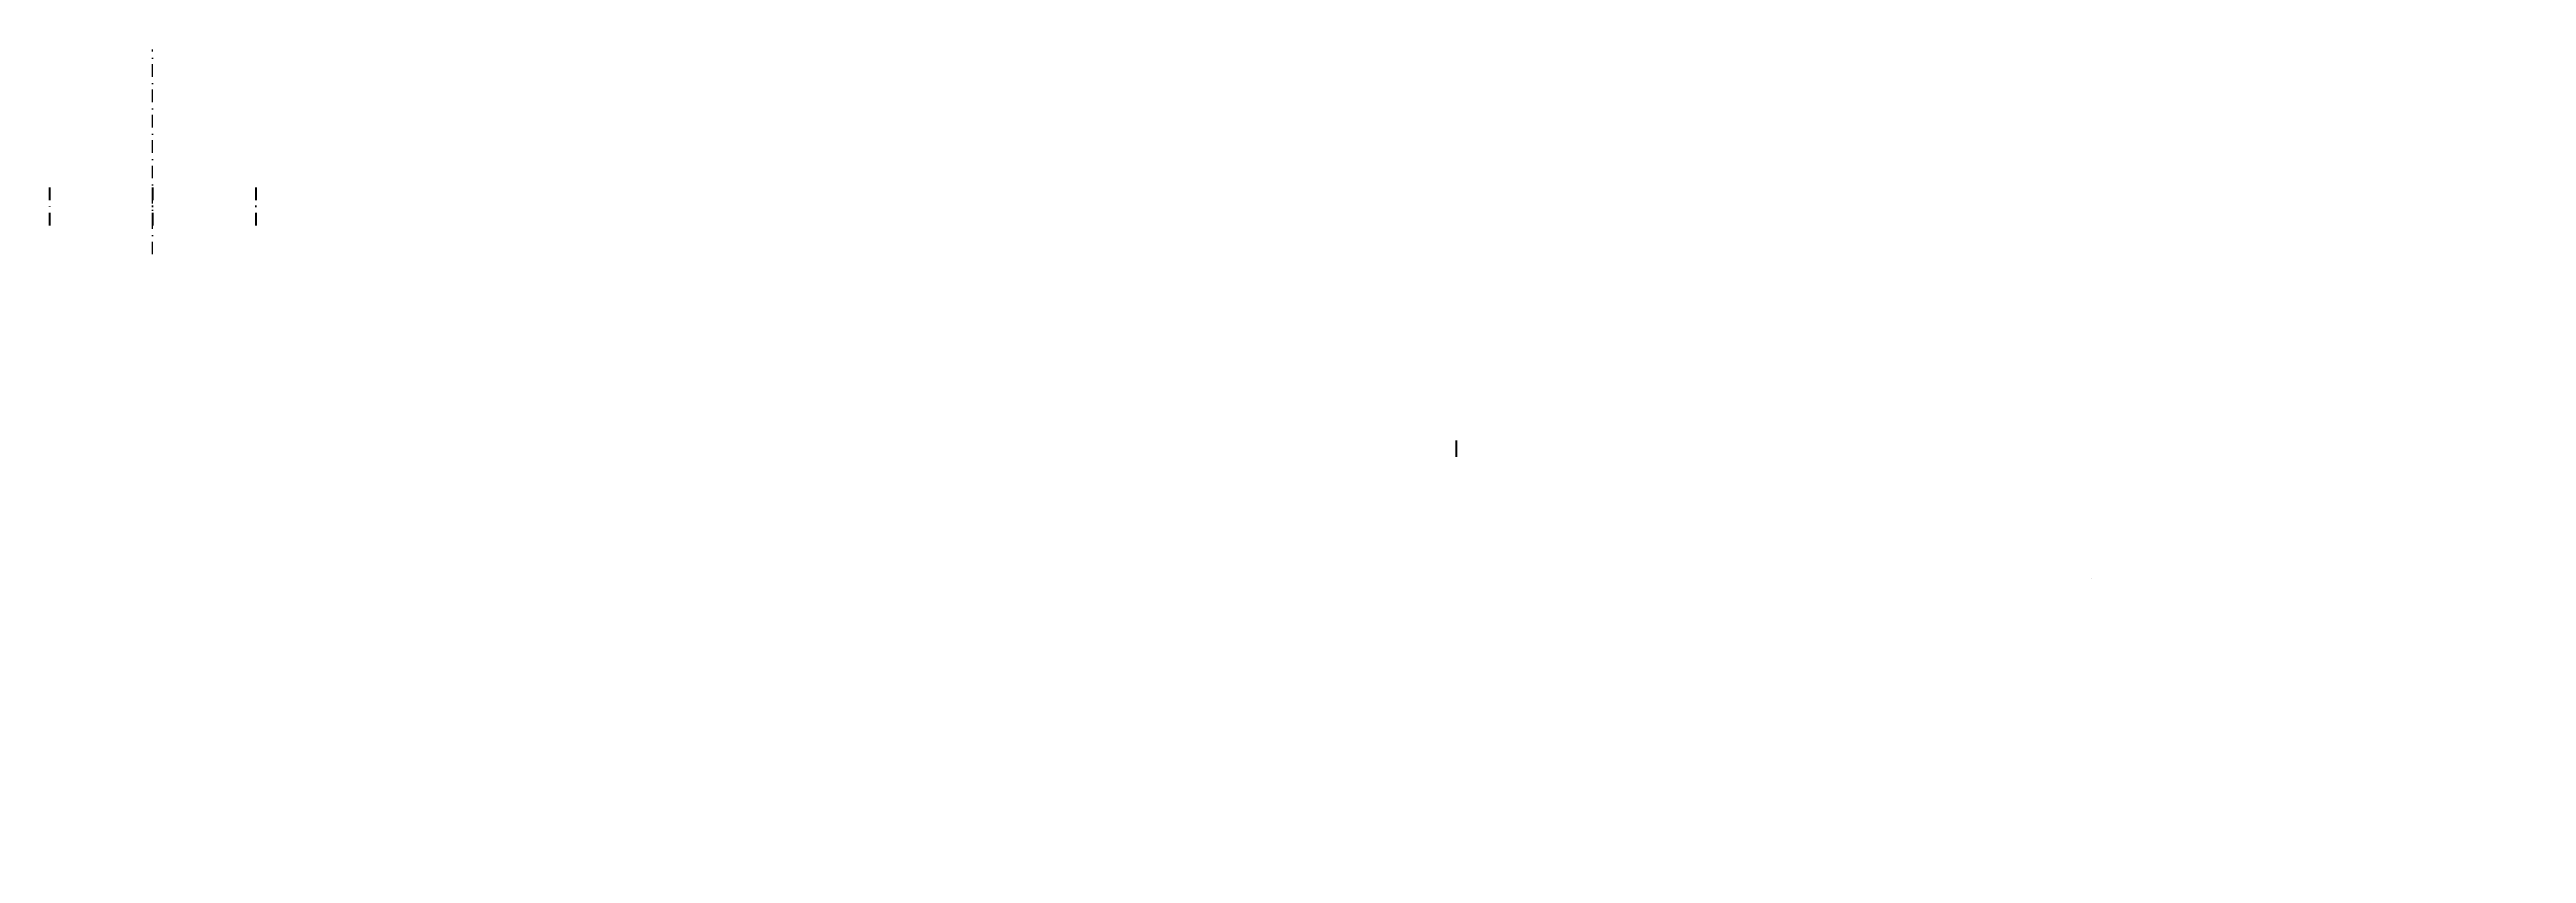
# Model space of a CAD drawing. Extents: x -652 to 102, y 20 to 265.
import ezdxf

# ---------------------------------------------------------------- set-up
doc = ezdxf.new("R2010")
doc.units = 0
doc.header["$LTSCALE"] = 0.3
doc.linetypes.add('DASHDOT', pattern=[25.4, 12.7, -6.35, 0, -6.35])
doc.layers.add('1_CONTOUR', color=7, linetype='CONTINUOUS')
doc.layers.add('2_AXIS', color=3, linetype='DASHDOT')
doc.styles.add('TECHL_2_5', font='techl___.ttf', dxfattribs={"width": 0.8, "oblique": 15, "height": 2.5})

# ---------------------------------------------------------------- blocks, each defined once
blk = doc.blocks.new('*U57')
at = {"layer": '2_AXIS', "lineweight": 40, "extrusion": (0, 1, 0)}
blk.add_line((0, 6), (0, -6), dxfattribs=at)
blk = doc.blocks.new('*U58')
at = {"layer": '2_AXIS', "color": 0, "linetype": 'ByBlock', "lineweight": -2, "transparency": 16777216, "extrusion": (-2.22045e-16, 0, -1)}
blk.add_blockref('*U57', (652.06, 216.45), dxfattribs=at)
at = {"layer": '2_AXIS', "color": 0, "linetype": 'ByBlock', "lineweight": -2, "transparency": 16777216, "extrusion": (1, 0, -3.83476e-17), "rotation": 270}
blk.add_blockref('*U57', (216.45, -31.4, -620.66), dxfattribs=at)
at = {"layer": '2_AXIS', "color": 0, "linetype": 'ByBlock', "lineweight": -2, "transparency": 16777216, "extrusion": (-1, 0, 1.60812e-16), "rotation": 90}
blk.add_blockref('*U57', (-216.45, 31.4, 620.66), dxfattribs=at)
at = {"layer": '2_AXIS', "color": 0, "linetype": 'ByBlock', "lineweight": -2, "transparency": 16777216}
blk.add_blockref('*U57', (-589.26, 216.45), dxfattribs=at)

msp = doc.modelspace()

# ---------------------------------------------------------------- linework, layer by layer
at = {"layer": '1_CONTOUR', "lineweight": 40}
for p, q in [((-223.67, 145.41), (-223.67, 140.41)), ((-30.24, 103.42), (-30.24, 103.42))]:
    msp.add_line(p, q, dxfattribs=at)
at = {"layer": '2_AXIS'}
msp.add_line((-620.66, 202.15), (-620.66, 264.5), dxfattribs=at)

# ---------------------------------------------------------------- block references
at = {"layer": '2_AXIS', "lineweight": 40}
msp.add_blockref('*U58', (0, 0), dxfattribs=at)

# ---------------------------------------------------------------- texts
at = {"layer": '1_CONTOUR', "char_height": 2.5, "attachment_point": 4, "style": 'TECHL_2_5'}
for insert in [(101.62, 19.6), (102.22, 19.6)]:
    msp.add_mtext('\\A1;', dxfattribs=dict(at, insert=insert))

doc.saveas('drawing.dxf')
